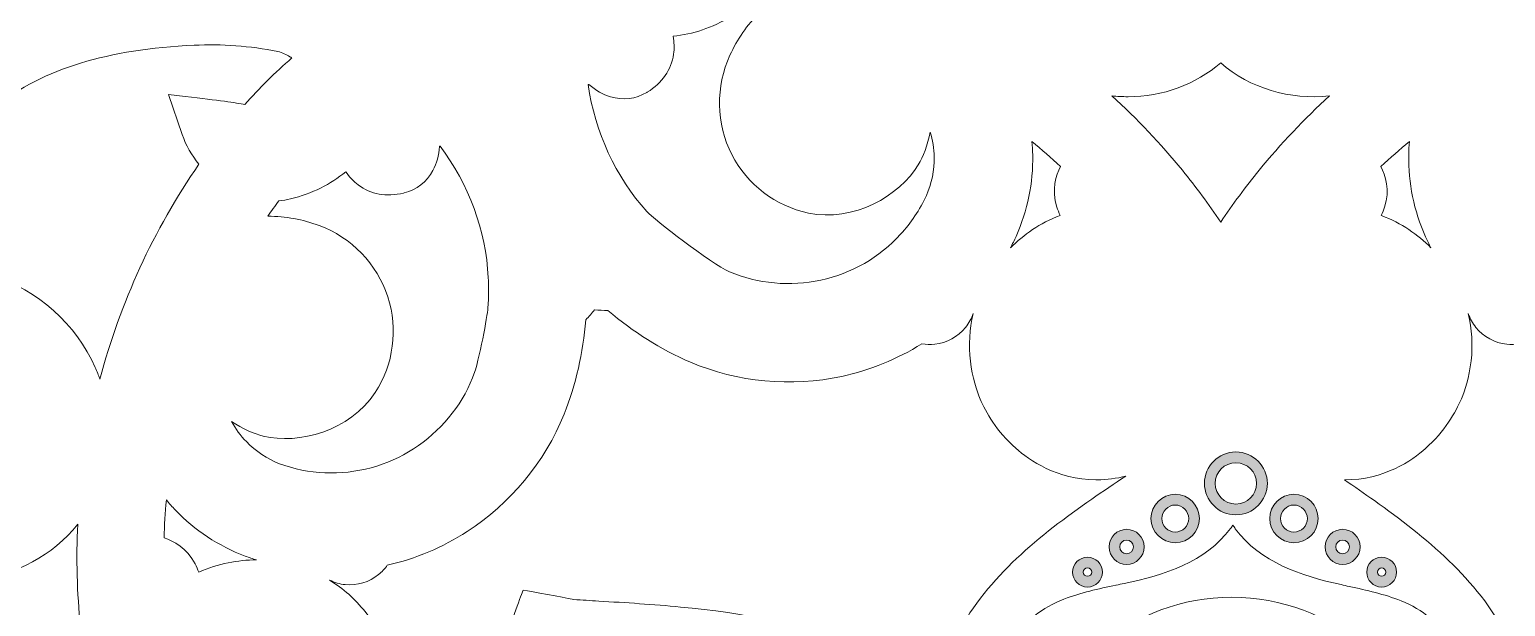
# Model space of a CAD drawing. Header units: millimetres. Extents: x -880 to 1612, y -870 to 417.
# Drawn here: x -61 to 76.4, y 217.3 to 271 of the extents above; entities that cross this region are included whole.
import ezdxf

# ---------------------------------------------------------------- set-up
doc = ezdxf.new("R2010")
doc.units = ezdxf.units.MM
doc.header["$MEASUREMENT"] = 0
doc.layers.add('engraving', color=7, linetype='Continuous')
doc.layers.add('Layer 5', color=7, linetype='Continuous')

# ---------------------------------------------------------------- blocks, each defined once
blk = doc.blocks.new('block 5')
at = {"layer": 'engraving'}
h = blk.add_hatch(color=2, dxfattribs=at)
h.dxf.hatch_style = 2
edge = h.paths.add_edge_path()
edge.add_spline(control_points=[(56.68, 223.2), (55.44, 223.2), (54.43, 224.21), (54.43, 225.45), (54.43, 226.69), (55.44, 227.71), (56.68, 227.71), (57.93, 227.71), (58.94, 226.69), (58.94, 225.45), (58.94, 224.21), (57.93, 223.2), (56.68, 223.2)], knot_values=[0, 0, 0, 0, 1, 1, 1, 2, 2, 2, 3, 3, 3, 4, 4, 4, 4], degree=3, periodic=1)
edge = h.paths.add_edge_path()
edge.add_spline(control_points=[(56.68, 226.71), (55.99, 226.71), (55.43, 226.14), (55.43, 225.45), (55.43, 224.76), (55.99, 224.2), (56.68, 224.2), (57.37, 224.2), (57.94, 224.76), (57.94, 225.45), (57.94, 226.14), (57.37, 226.71), (56.68, 226.71)], knot_values=[0, 0, 0, 0, 1, 1, 1, 2, 2, 2, 3, 3, 3, 4, 4, 4, 4], degree=3, periodic=1)
h = blk.add_hatch(color=2, dxfattribs=at)
h.dxf.hatch_style = 2
edge = h.paths.add_edge_path()
edge.add_spline(control_points=[(61.21, 221.18), (60.31, 221.18), (59.58, 221.92), (59.58, 222.82), (59.58, 223.72), (60.31, 224.45), (61.21, 224.45), (62.11, 224.45), (62.85, 223.72), (62.85, 222.82), (62.85, 221.92), (62.11, 221.18), (61.21, 221.18)], knot_values=[0, 0, 0, 0, 1, 1, 1, 2, 2, 2, 3, 3, 3, 4, 4, 4, 4], degree=3, periodic=1)
edge = h.paths.add_edge_path()
edge.add_spline(control_points=[(61.21, 223.45), (60.86, 223.45), (60.58, 223.17), (60.58, 222.82), (60.58, 222.47), (60.86, 222.18), (61.21, 222.18), (61.56, 222.18), (61.85, 222.47), (61.85, 222.82), (61.85, 223.17), (61.56, 223.45), (61.21, 223.45)], knot_values=[0, 0, 0, 0, 1, 1, 1, 2, 2, 2, 3, 3, 3, 4, 4, 4, 4], degree=3, periodic=1)
h = blk.add_hatch(color=2, dxfattribs=at)
h.dxf.hatch_style = 2
edge = h.paths.add_edge_path()
edge.add_spline(control_points=[(64.85, 219.08), (64.08, 219.08), (63.46, 219.7), (63.46, 220.47), (63.46, 221.23), (64.08, 221.86), (64.85, 221.86), (65.62, 221.86), (66.24, 221.23), (66.24, 220.47), (66.24, 219.7), (65.62, 219.08), (64.85, 219.08)], knot_values=[0, 0, 0, 0, 1, 1, 1, 2, 2, 2, 3, 3, 3, 4, 4, 4, 4], degree=3, periodic=1)
edge = h.paths.add_edge_path()
edge.add_spline(control_points=[(64.85, 220.86), (64.64, 220.86), (64.46, 220.68), (64.46, 220.47), (64.46, 220.26), (64.64, 220.08), (64.85, 220.08), (65.06, 220.08), (65.24, 220.26), (65.24, 220.47), (65.24, 220.68), (65.06, 220.86), (64.85, 220.86)], knot_values=[0, 0, 0, 0, 1, 1, 1, 2, 2, 2, 3, 3, 3, 4, 4, 4, 4], degree=3, periodic=1)
at = {"layer": 'engraving', "lineweight": 0}
for points in [[(56.68, 223.2), (55.44, 223.2), (54.43, 224.21), (54.43, 225.45), (54.43, 226.69), (55.44, 227.71), (56.68, 227.71), (57.93, 227.71), (58.94, 226.69), (58.94, 225.45), (58.94, 224.21), (57.93, 223.2), (56.68, 223.2)], [(56.68, 226.71), (55.99, 226.71), (55.43, 226.14), (55.43, 225.45), (55.43, 224.76), (55.99, 224.2), (56.68, 224.2), (57.37, 224.2), (57.94, 224.76), (57.94, 225.45), (57.94, 226.14), (57.37, 226.71), (56.68, 226.71)], [(61.21, 221.18), (60.31, 221.18), (59.58, 221.92), (59.58, 222.82), (59.58, 223.72), (60.31, 224.45), (61.21, 224.45), (62.11, 224.45), (62.85, 223.72), (62.85, 222.82), (62.85, 221.92), (62.11, 221.18), (61.21, 221.18)], [(61.21, 223.45), (60.86, 223.45), (60.58, 223.17), (60.58, 222.82), (60.58, 222.47), (60.86, 222.18), (61.21, 222.18), (61.56, 222.18), (61.85, 222.47), (61.85, 222.82), (61.85, 223.17), (61.56, 223.45), (61.21, 223.45)], [(64.85, 219.08), (64.08, 219.08), (63.46, 219.7), (63.46, 220.47), (63.46, 221.23), (64.08, 221.86), (64.85, 221.86), (65.62, 221.86), (66.24, 221.23), (66.24, 220.47), (66.24, 219.7), (65.62, 219.08), (64.85, 219.08)], [(64.85, 220.86), (64.64, 220.86), (64.46, 220.68), (64.46, 220.47), (64.46, 220.26), (64.64, 220.08), (64.85, 220.08), (65.06, 220.08), (65.24, 220.26), (65.24, 220.47), (65.24, 220.68), (65.06, 220.86), (64.85, 220.86)]]:
    blk.add_open_spline(points, degree=3, knots=[0, 0, 0, 0, 1, 1, 1, 2, 2, 2, 3, 3, 3, 4, 4, 4, 4], dxfattribs=at)
blk = doc.blocks.new('block 6')
at = {"layer": 'engraving'}
h = blk.add_hatch(color=2, dxfattribs=at)
h.dxf.hatch_style = 2
edge = h.paths.add_edge_path()
edge.add_spline(control_points=[(45.64, 223.2), (44.4, 223.2), (43.38, 224.21), (43.38, 225.45), (43.38, 226.69), (44.4, 227.71), (45.64, 227.71), (46.88, 227.71), (47.89, 226.69), (47.89, 225.45), (47.89, 224.21), (46.88, 223.2), (45.64, 223.2)], knot_values=[0, 0, 0, 0, 1, 1, 1, 2, 2, 2, 3, 3, 3, 4, 4, 4, 4], degree=3, periodic=1)
edge = h.paths.add_edge_path()
edge.add_spline(control_points=[(45.64, 226.71), (44.95, 226.71), (44.38, 226.14), (44.38, 225.45), (44.38, 224.76), (44.95, 224.2), (45.64, 224.2), (46.33, 224.2), (46.89, 224.76), (46.89, 225.45), (46.89, 226.14), (46.33, 226.71), (45.64, 226.71)], knot_values=[0, 0, 0, 0, 1, 1, 1, 2, 2, 2, 3, 3, 3, 4, 4, 4, 4], degree=3, periodic=1)
h = blk.add_hatch(color=2, dxfattribs=at)
h.dxf.hatch_style = 2
edge = h.paths.add_edge_path()
edge.add_spline(control_points=[(41.11, 221.18), (40.21, 221.18), (39.48, 221.92), (39.48, 222.82), (39.48, 223.72), (40.21, 224.45), (41.11, 224.45), (42.01, 224.45), (42.74, 223.72), (42.74, 222.82), (42.74, 221.92), (42.01, 221.18), (41.11, 221.18)], knot_values=[0, 0, 0, 0, 1, 1, 1, 2, 2, 2, 3, 3, 3, 4, 4, 4, 4], degree=3, periodic=1)
edge = h.paths.add_edge_path()
edge.add_spline(control_points=[(41.11, 223.45), (40.76, 223.45), (40.47, 223.17), (40.47, 222.82), (40.47, 222.47), (40.76, 222.18), (41.11, 222.18), (41.46, 222.18), (41.74, 222.47), (41.74, 222.82), (41.74, 223.17), (41.46, 223.45), (41.11, 223.45)], knot_values=[0, 0, 0, 0, 1, 1, 1, 2, 2, 2, 3, 3, 3, 4, 4, 4, 4], degree=3, periodic=1)
h = blk.add_hatch(color=2, dxfattribs=at)
h.dxf.hatch_style = 2
edge = h.paths.add_edge_path()
edge.add_spline(control_points=[(37.47, 219.08), (36.71, 219.08), (36.08, 219.7), (36.08, 220.47), (36.08, 221.23), (36.71, 221.86), (37.47, 221.86), (38.24, 221.86), (38.86, 221.23), (38.86, 220.47), (38.86, 219.7), (38.24, 219.08), (37.47, 219.08)], knot_values=[0, 0, 0, 0, 1, 1, 1, 2, 2, 2, 3, 3, 3, 4, 4, 4, 4], degree=3, periodic=1)
edge = h.paths.add_edge_path()
edge.add_spline(control_points=[(37.47, 220.86), (37.26, 220.86), (37.08, 220.68), (37.08, 220.47), (37.08, 220.26), (37.26, 220.08), (37.47, 220.08), (37.69, 220.08), (37.86, 220.26), (37.86, 220.47), (37.86, 220.68), (37.69, 220.86), (37.47, 220.86)], knot_values=[0, 0, 0, 0, 1, 1, 1, 2, 2, 2, 3, 3, 3, 4, 4, 4, 4], degree=3, periodic=1)
at = {"layer": 'engraving', "lineweight": 0}
for points in [[(45.64, 223.2), (44.4, 223.2), (43.38, 224.21), (43.38, 225.45), (43.38, 226.69), (44.4, 227.71), (45.64, 227.71), (46.88, 227.71), (47.89, 226.69), (47.89, 225.45), (47.89, 224.21), (46.88, 223.2), (45.64, 223.2)], [(45.64, 226.71), (44.95, 226.71), (44.38, 226.14), (44.38, 225.45), (44.38, 224.76), (44.95, 224.2), (45.64, 224.2), (46.33, 224.2), (46.89, 224.76), (46.89, 225.45), (46.89, 226.14), (46.33, 226.71), (45.64, 226.71)], [(41.11, 221.18), (40.21, 221.18), (39.48, 221.92), (39.48, 222.82), (39.48, 223.72), (40.21, 224.45), (41.11, 224.45), (42.01, 224.45), (42.74, 223.72), (42.74, 222.82), (42.74, 221.92), (42.01, 221.18), (41.11, 221.18)], [(41.11, 223.45), (40.76, 223.45), (40.47, 223.17), (40.47, 222.82), (40.47, 222.47), (40.76, 222.18), (41.11, 222.18), (41.46, 222.18), (41.74, 222.47), (41.74, 222.82), (41.74, 223.17), (41.46, 223.45), (41.11, 223.45)], [(37.47, 219.08), (36.71, 219.08), (36.08, 219.7), (36.08, 220.47), (36.08, 221.23), (36.71, 221.86), (37.47, 221.86), (38.24, 221.86), (38.86, 221.23), (38.86, 220.47), (38.86, 219.7), (38.24, 219.08), (37.47, 219.08)], [(37.47, 220.86), (37.26, 220.86), (37.08, 220.68), (37.08, 220.47), (37.08, 220.26), (37.26, 220.08), (37.47, 220.08), (37.69, 220.08), (37.86, 220.26), (37.86, 220.47), (37.86, 220.68), (37.69, 220.86), (37.47, 220.86)]]:
    blk.add_open_spline(points, degree=3, knots=[0, 0, 0, 0, 1, 1, 1, 2, 2, 2, 3, 3, 3, 4, 4, 4, 4], dxfattribs=at)
blk = doc.blocks.new('block 4')
at = {"layer": 'engraving'}
h = blk.add_hatch(color=2, dxfattribs=at)
h.dxf.hatch_style = 2
edge = h.paths.add_edge_path()
edge.add_spline(control_points=[(51.28, 225.8), (49.67, 225.8), (48.36, 227.12), (48.36, 228.73), (48.36, 230.34), (49.67, 231.65), (51.28, 231.65), (52.9, 231.65), (54.21, 230.34), (54.21, 228.73), (54.21, 227.12), (52.9, 225.8), (51.28, 225.8)], knot_values=[0, 0, 0, 0, 1, 1, 1, 2, 2, 2, 3, 3, 3, 4, 4, 4, 4], degree=3, periodic=1)
edge = h.paths.add_edge_path()
edge.add_spline(control_points=[(51.28, 230.65), (50.22, 230.65), (49.36, 229.79), (49.36, 228.73), (49.36, 227.67), (50.22, 226.8), (51.28, 226.8), (52.35, 226.8), (53.21, 227.67), (53.21, 228.73), (53.21, 229.79), (52.35, 230.65), (51.28, 230.65)], knot_values=[0, 0, 0, 0, 1, 1, 1, 2, 2, 2, 3, 3, 3, 4, 4, 4, 4], degree=3, periodic=1)
at = {"layer": 'engraving', "lineweight": 0}
for points in [[(51.28, 225.8), (49.67, 225.8), (48.36, 227.12), (48.36, 228.73), (48.36, 230.34), (49.67, 231.65), (51.28, 231.65), (52.9, 231.65), (54.21, 230.34), (54.21, 228.73), (54.21, 227.12), (52.9, 225.8), (51.28, 225.8)], [(51.28, 230.65), (50.22, 230.65), (49.36, 229.79), (49.36, 228.73), (49.36, 227.67), (50.22, 226.8), (51.28, 226.8), (52.35, 226.8), (53.21, 227.67), (53.21, 228.73), (53.21, 229.79), (52.35, 230.65), (51.28, 230.65)]]:
    blk.add_open_spline(points, degree=3, knots=[0, 0, 0, 0, 1, 1, 1, 2, 2, 2, 3, 3, 3, 4, 4, 4, 4], dxfattribs=at)
at = {"layer": 'engraving'}
for name in ['block 6', 'block 5']:
    blk.add_blockref(name, (0, 0), dxfattribs=at)
blk = doc.blocks.new('block 3')
at = {"layer": 'engraving'}
blk.add_blockref('block 4', (0, 0), dxfattribs=at)
blk = doc.blocks.new('block 2')
at = {"layer": 'engraving'}
blk.add_blockref('block 3', (0, 0), dxfattribs=at)

msp = doc.modelspace()

# ---------------------------------------------------------------- linework, layer by layer
at = {"layer": 'Layer 5', "lineweight": 0}
for points, knots in [([(-1.11, 270.36), (0.71, 270.51), (2.53, 271.13), (4.32, 272.2), (4.63, 272.39), (4.92, 272.61), (5.2, 272.86), (5.78, 272.76), (6.36, 272.66), (6.94, 272.55), (5.79, 271.4), (4.86, 270.05), (4.19, 268.58), (2.84, 265.67), (2.9, 262.22), (4.36, 259.33), (5.81, 256.52), (8.41, 254.54), (11.49, 253.89), (15.68, 253.01), (19.98, 255.49), (21.72, 258.39), (22.16, 259.12), (22.6, 260.21), (22.83, 261.43), (23.06, 260.67), (23.19, 259.89), (23.2, 259.11), (23.23, 257.88), (22.97, 256.61), (22.48, 255.53), (21.86, 254.19), (21.05, 252.97), (20.07, 251.91), (18.13, 249.77), (15.49, 248.26), (12.64, 247.65), (9.81, 247.03), (6.79, 247.3), (4.14, 248.42), (2.38, 249.19), (-2.92, 253.37), (-3.54, 254.02), (-6.47, 257.27), (-8.39, 261.44), (-9.01, 265.84), (-8.99, 265.84), (-8.96, 265.85), (-8.94, 265.85), (-8.32, 265.31), (-7.63, 264.91), (-6.94, 264.71), (-5.77, 264.36), (-4.57, 264.5), (-3.55, 265.12), (-3.55, 265.12), (-3.51, 265.14), (-3.51, 265.14), (-2.1, 266.02), (-1.27, 267.21), (-1.06, 268.67), (-0.98, 269.22), (-1, 269.79), (-1.11, 270.36)], [0, 0, 0, 0, 1, 1, 1, 2, 2, 2, 3, 3, 3, 4, 4, 4, 5, 5, 5, 6, 6, 6, 7, 7, 7, 8, 8, 8, 9, 9, 9, 10, 10, 10, 11, 11, 11, 12, 12, 12, 13, 13, 13, 14, 14, 14, 15, 15, 15, 16, 16, 16, 17, 17, 17, 18, 18, 18, 19, 19, 19, 20, 20, 20, 21, 21, 21, 21]), ([(-64.4, 263.69), (-64.4, 263.69), (-64.25, 263.8), (-64.25, 263.8), (-59.63, 267.33), (-53.73, 269.15), (-45.7, 269.51), (-43.13, 269.63), (-40.51, 269.44), (-37.9, 268.94), (-37.47, 268.8), (-37.1, 268.63), (-36.79, 268.44), (-36.79, 268.44), (-36.7, 268.39), (-36.7, 268.39), (-36.67, 268.37), (-36.63, 268.35), (-36.59, 268.33), (-38.17, 266.96), (-39.64, 265.51), (-40.97, 263.99), (-41.8, 264.16), (-43.37, 264.38), (-46.51, 264.74), (-46.51, 264.74), (-48.09, 264.92), (-48.09, 264.92), (-48.09, 264.92), (-46.8, 261.19), (-46.8, 261.19), (-46.46, 260.2), (-45.93, 259.26), (-45.24, 258.44), (-49.48, 252.28), (-52.57, 245.57), (-54.46, 238.42), (-54.59, 238.78), (-54.73, 239.15), (-54.89, 239.52), (-56.68, 243.53), (-60.26, 246.74), (-64.44, 248.11), (-66.02, 248.66), (-67.71, 248.93), (-69.43, 248.93), (-72, 248.93), (-74.63, 248.32), (-77.07, 247.12), (-77.16, 247.08), (-77.25, 247.03), (-77.35, 246.98), (-74.16, 252.1), (-68.05, 261.2), (-64.4, 263.69)], [0, 0, 0, 0, 1, 1, 1, 2, 2, 2, 3, 3, 3, 4, 4, 4, 5, 5, 5, 6, 6, 6, 7, 7, 7, 8, 8, 8, 9, 9, 9, 10, 10, 10, 11, 11, 11, 12, 12, 12, 13, 13, 13, 14, 14, 14, 15, 15, 15, 16, 16, 16, 17, 17, 17, 18, 18, 18, 18]), ([(39.73, 264.8), (40.23, 264.75), (40.74, 264.72), (41.24, 264.72), (44.47, 264.72), (47.56, 265.86), (49.87, 267.87), (52.6, 265.5), (56.31, 264.38), (60.01, 264.8), (57.66, 262.66), (55.46, 260.34), (53.44, 257.87), (52.19, 256.33), (50.99, 254.71), (49.87, 253.05), (48.76, 254.71), (47.56, 256.33), (46.3, 257.87), (44.28, 260.34), (42.09, 262.66), (39.73, 264.8)], [0, 0, 0, 0, 1, 1, 1, 2, 2, 2, 3, 3, 3, 4, 4, 4, 5, 5, 5, 6, 6, 6, 7, 7, 7, 7]), ([(-27.66, 246.1), (-28.66, 249.15), (-31.06, 251.63), (-34.06, 252.73), (-35.58, 253.3), (-37.19, 253.59), (-38.82, 253.59), (-38.82, 253.59), (-38.82, 253.59), (-38.83, 253.59), (-38.49, 254.08), (-38.15, 254.57), (-37.81, 255.04), (-37.44, 255.06), (-37.07, 255.11), (-36.73, 255.2), (-36.73, 255.2), (-36.73, 255.2), (-36.73, 255.2), (-34.7, 255.71), (-32.98, 256.56), (-31.58, 257.74), (-31.25, 257.26), (-30.86, 256.84), (-30.42, 256.51), (-29.24, 255.63), (-27.82, 255.37), (-26.19, 255.75), (-26.19, 255.75), (-26.14, 255.76), (-26.14, 255.76), (-24.99, 256.04), (-24.04, 256.79), (-23.46, 257.86), (-23.12, 258.5), (-22.91, 259.26), (-22.86, 260.09), (-22.84, 260.1), (-22.82, 260.12), (-22.8, 260.13), (-20.12, 256.58), (-18.54, 252.27), (-18.31, 247.88), (-18.26, 247.05), (-18.27, 246.15), (-18.34, 245.04), (-18.42, 244.37), (-19.08, 240.29), (-19.77, 238.54), (-20.86, 235.86), (-22.81, 233.52), (-25.26, 231.95), (-27.69, 230.37), (-30.63, 229.58), (-33.53, 229.71), (-34.96, 229.77), (-36.38, 230.06), (-37.75, 230.56), (-38.88, 230.99), (-39.97, 231.71), (-40.83, 232.61), (-41.37, 233.16), (-41.83, 233.8), (-42.2, 234.5), (-41.17, 233.79), (-40.09, 233.33), (-39.26, 233.13), (-35.98, 232.31), (-31.19, 233.6), (-28.85, 237.18), (-27.12, 239.82), (-26.69, 243.07), (-27.66, 246.1)], [0, 0, 0, 0, 1, 1, 1, 2, 2, 2, 3, 3, 3, 4, 4, 4, 5, 5, 5, 6, 6, 6, 7, 7, 7, 8, 8, 8, 9, 9, 9, 10, 10, 10, 11, 11, 11, 12, 12, 12, 13, 13, 13, 14, 14, 14, 15, 15, 15, 16, 16, 16, 17, 17, 17, 18, 18, 18, 19, 19, 19, 20, 20, 20, 21, 21, 21, 22, 22, 22, 23, 23, 23, 24, 24, 24, 24]), ([(32.3, 260.55), (33.21, 259.8), (34.1, 259.02), (34.95, 258.22), (34.54, 257.4), (34.11, 256.06), (34.61, 254.45), (34.7, 254.18), (34.8, 253.92), (34.93, 253.67), (34.93, 253.67), (34.92, 253.67), (34.92, 253.67), (33.04, 252.94), (31.51, 251.87), (30.3, 250.65), (30.48, 251), (30.66, 251.36), (30.82, 251.72), (31.9, 254.13), (32.42, 256.67), (32.37, 259.29), (32.37, 259.71), (32.34, 260.13), (32.3, 260.55)], [0, 0, 0, 0, 1, 1, 1, 2, 2, 2, 3, 3, 3, 4, 4, 4, 5, 5, 5, 6, 6, 6, 7, 7, 7, 8, 8, 8, 8]), ([(68.94, 251.68), (69.1, 251.34), (69.27, 251), (69.44, 250.66), (68.23, 251.88), (66.71, 252.94), (64.84, 253.66), (64.83, 253.66), (64.82, 253.67), (64.81, 253.67), (64.94, 253.92), (65.05, 254.18), (65.13, 254.45), (65.64, 256.05), (65.2, 257.39), (64.79, 258.22), (65.65, 259.02), (66.53, 259.8), (67.44, 260.55), (67.4, 260.13), (67.38, 259.72), (67.37, 259.3), (67.32, 256.68), (67.85, 254.12), (68.94, 251.68)], [0, 0, 0, 0, 1, 1, 1, 2, 2, 2, 3, 3, 3, 4, 4, 4, 5, 5, 5, 6, 6, 6, 7, 7, 7, 8, 8, 8, 8]), ([(-70.19, 174.34), (-68.72, 176.61), (-67.66, 179.11), (-67.06, 181.76), (-66.73, 181.99), (-66.43, 182.27), (-66.18, 182.58), (-65.47, 183.45), (-65.13, 184.59), (-65.25, 185.7), (-65.3, 186.2), (-65.44, 186.69), (-65.66, 187.13), (-64.88, 185.87), (-63.89, 184.75), (-62.71, 183.81), (-61.52, 182.86), (-60.35, 182.29), (-59.58, 181.97), (-58.34, 181.47), (-56.37, 180.91), (-53.98, 181.07), (-52.31, 181.17), (-49.12, 181.73), (-46.56, 184.35), (-44.27, 186.63), (-43.08, 190.01), (-43.44, 193.17), (-43.53, 194.41), (-43.9, 195.65), (-44.49, 196.77), (-44.49, 196.77), (-41.55, 195.61), (-41.55, 195.61), (-41.55, 195.61), (-42.71, 198.54), (-42.71, 198.54), (-41.59, 197.96), (-40.36, 197.59), (-39.11, 197.49), (-35.95, 197.14), (-32.57, 198.33), (-30.3, 200.61), (-27.67, 203.18), (-27.11, 206.35), (-27.02, 208.01), (-26.86, 210.42), (-27.42, 212.41), (-27.92, 213.65), (-28.23, 214.41), (-28.81, 215.58), (-29.77, 216.79), (-30.7, 217.96), (-31.82, 218.94), (-33.08, 219.72), (-32.63, 219.5), (-32.14, 219.35), (-31.64, 219.3), (-30.52, 219.19), (-29.39, 219.53), (-28.53, 220.23), (-28.21, 220.49), (-27.94, 220.78), (-27.71, 221.11), (-25.05, 221.72), (-22.56, 222.77), (-20.29, 224.24), (-16.26, 226.84), (-13.05, 230.71), (-11.25, 235.16), (-10.16, 237.92), (-9.48, 240.88), (-9.23, 243.95), (-8.94, 244.25), (-8.67, 244.57), (-8.41, 244.89), (-8, 244.85), (-7.58, 244.82), (-7.17, 244.81), (-4.82, 242.81), (-2.24, 241.2), (0.5, 240.01), (4.9, 238.14), (9.9, 237.67), (14.59, 238.69), (17.23, 239.26), (19.74, 240.28), (22.05, 241.72), (22.44, 241.65), (22.85, 241.64), (23.25, 241.68), (24.36, 241.79), (25.41, 242.36), (26.11, 243.23), (26.43, 243.62), (26.67, 244.06), (26.83, 244.53), (26.49, 243.08), (26.4, 241.6), (26.57, 240.1), (26.74, 238.58), (27.16, 237.35), (27.48, 236.58), (28, 235.36), (29, 233.57), (30.81, 231.99), (32.04, 230.9), (34.64, 229.06), (38.25, 229.06), (38.25, 229.06), (38.38, 229.06), (38.38, 229.06), (39.27, 229.06), (40.17, 229.18), (41.04, 229.41), (39.98, 228.7), (38.91, 227.99), (37.86, 227.26), (33.05, 223.91), (28.2, 220.07), (25.38, 214.73), (23.91, 211.97), (23.13, 208.96), (23.04, 205.77), (21.39, 208.51), (19.23, 210.74), (16.6, 212.43), (11.52, 215.69), (5.42, 216.66), (-0.42, 217.22), (-2.95, 217.46), (-5.52, 217.62), (-8.03, 217.77), (-8.79, 217.82), (-9.57, 217.87), (-10.36, 217.92), (-10.36, 217.92), (-13.52, 218.52), (-14.65, 218.72), (-14.65, 218.72), (-15.07, 218.79), (-15.07, 218.79), (-15.07, 218.79), (-15.22, 218.39), (-15.22, 218.39), (-15.63, 217.32), (-16.73, 214.28), (-16.73, 214.28), (-17.07, 213.61), (-17.41, 212.94), (-17.75, 212.27), (-17.75, 212.27), (-17.78, 212.21), (-17.78, 212.21), (-18.92, 209.98), (-20.09, 207.69), (-21.18, 205.38), (-23.67, 200.07), (-25.95, 194.32), (-25.73, 188.29), (-25.61, 185.17), (-24.79, 182.17), (-23.27, 179.36), (-26.06, 180.91), (-29.05, 181.76), (-32.17, 181.91), (-38.2, 182.2), (-43.97, 179.98), (-49.31, 177.54), (-51.62, 176.48), (-53.94, 175.34), (-56.18, 174.22), (-56.86, 173.88), (-57.56, 173.53), (-58.27, 173.19), (-58.27, 173.19), (-62.35, 171.67), (-63.88, 171.23), (-63.88, 171.23), (-64.36, 171.1), (-64.36, 171.1), (-64.36, 171.1), (-64.24, 170.61), (-64.24, 170.61), (-63.87, 169.06), (-63.19, 164.75), (-63.19, 164.75), (-63.14, 163.98), (-63.1, 163.21), (-63.07, 162.45), (-63.07, 162.45), (-63.05, 162.12), (-63.05, 162.12), (-63.05, 162.12), (-63.05, 162.12), (-63.05, 162.12), (-62.92, 159.73), (-62.79, 157.26), (-62.59, 154.82), (-62.09, 148.98), (-61.19, 142.86), (-57.98, 137.75), (-56.32, 135.1), (-54.11, 132.92), (-51.39, 131.24), (-54.58, 131.19), (-57.6, 130.43), (-60.38, 129), (-65.74, 126.23), (-69.63, 121.43), (-73.03, 116.65), (-73.38, 116.16), (-73.73, 115.66), (-74.08, 115.16), (-74.08, 115.16), (-74.5, 114.66), (-75.16, 113.88), (-75.05, 114.48), (-75, 115.07), (-75, 115.67), (-74.96, 119.35), (-76.81, 121.99), (-77.91, 123.23), (-79.51, 125.05), (-81.3, 126.05), (-82.54, 126.58), (-83.3, 126.9), (-84.53, 127.32), (-86.06, 127.49), (-87.55, 127.66), (-89.04, 127.56), (-90.47, 127.22), (-90, 127.38), (-89.56, 127.63), (-89.17, 127.95), (-88.3, 128.65), (-87.73, 129.7), (-87.62, 130.81), (-87.58, 131.21), (-87.59, 131.62), (-87.67, 132.01), (-86.22, 134.31), (-85.2, 136.82), (-84.63, 139.46), (-83.62, 144.15), (-84.09, 149.16), (-85.96, 153.58), (-87.14, 156.31), (-88.75, 158.88), (-90.75, 161.23), (-90.76, 161.64), (-90.79, 162.05), (-90.84, 162.47), (-90.51, 162.73), (-90.2, 163), (-89.9, 163.28), (-86.82, 163.53), (-83.86, 164.21), (-81.08, 165.32), (-76.65, 167.11), (-72.78, 170.31), (-70.19, 174.34)], [0, 0, 0, 0, 1, 1, 1, 2, 2, 2, 3, 3, 3, 4, 4, 4, 5, 5, 5, 6, 6, 6, 7, 7, 7, 8, 8, 8, 9, 9, 9, 10, 10, 10, 11, 11, 11, 12, 12, 12, 13, 13, 13, 14, 14, 14, 15, 15, 15, 16, 16, 16, 17, 17, 17, 18, 18, 18, 19, 19, 19, 20, 20, 20, 21, 21, 21, 22, 22, 22, 23, 23, 23, 24, 24, 24, 25, 25, 25, 26, 26, 26, 27, 27, 27, 28, 28, 28, 29, 29, 29, 30, 30, 30, 31, 31, 31, 32, 32, 32, 33, 33, 33, 34, 34, 34, 35, 35, 35, 36, 36, 36, 37, 37, 37, 38, 38, 38, 39, 39, 39, 40, 40, 40, 41, 41, 41, 42, 42, 42, 43, 43, 43, 44, 44, 44, 45, 45, 45, 46, 46, 46, 47, 47, 47, 48, 48, 48, 49, 49, 49, 50, 50, 50, 51, 51, 51, 52, 52, 52, 53, 53, 53, 54, 54, 54, 55, 55, 55, 56, 56, 56, 57, 57, 57, 58, 58, 58, 59, 59, 59, 60, 60, 60, 61, 61, 61, 62, 62, 62, 63, 63, 63, 64, 64, 64, 65, 65, 65, 66, 66, 66, 67, 67, 67, 68, 68, 68, 69, 69, 69, 70, 70, 70, 71, 71, 71, 72, 72, 72, 73, 73, 73, 74, 74, 74, 75, 75, 75, 76, 76, 76, 77, 77, 77, 78, 78, 78, 79, 79, 79, 80, 80, 80, 81, 81, 81, 82, 82, 82, 83, 83, 83, 84, 84, 84, 85, 85, 85, 86, 86, 86, 87, 87, 87, 87]), ([(68.92, 231.97), (70.74, 233.56), (71.74, 235.36), (72.27, 236.59), (72.59, 237.36), (73.01, 238.59), (73.18, 240.12), (73.35, 241.61), (73.25, 243.1), (72.91, 244.53), (73.07, 244.06), (73.32, 243.62), (73.63, 243.23), (74.34, 242.36), (75.38, 241.79), (76.49, 241.68), (76.89, 241.64), (77.3, 241.65), (77.7, 241.72), (80, 240.28), (82.51, 239.26), (85.15, 238.69), (89.84, 237.67), (94.85, 238.14), (99.27, 240.02), (101.99, 241.2), (104.57, 242.81), (106.92, 244.81), (107.33, 244.82), (107.74, 244.85), (108.16, 244.89), (108.42, 244.57), (108.69, 244.25), (108.97, 243.95), (109.22, 240.88), (109.9, 237.92), (111, 235.13), (112.79, 230.71), (116, 226.84), (120.03, 224.25), (122.3, 222.77), (124.8, 221.72), (127.45, 221.12), (127.68, 220.78), (127.96, 220.49), (128.27, 220.23), (129.14, 219.53), (130.27, 219.19), (131.39, 219.3), (131.89, 219.35), (132.38, 219.5), (132.82, 219.72), (131.56, 218.94), (130.44, 217.95), (129.5, 216.77), (128.55, 215.57), (127.97, 214.4), (127.66, 213.63), (127.16, 212.4), (126.6, 210.43), (126.76, 208.04), (126.86, 206.37), (127.41, 203.18), (130.04, 200.62), (132.32, 198.33), (135.7, 197.14), (138.85, 197.49), (140.1, 197.59), (141.33, 197.96), (142.46, 198.55), (142.46, 198.55), (141.3, 195.61), (141.3, 195.61), (141.3, 195.61), (144.23, 196.77), (144.23, 196.77), (143.65, 195.65), (143.28, 194.42), (143.18, 193.17), (142.83, 190.01), (144.02, 186.63), (146.3, 184.36), (148.87, 181.73), (152.04, 181.17), (153.7, 181.08), (156.12, 180.92), (158.1, 181.48), (159.34, 181.98), (160.1, 182.29), (161.27, 182.87), (162.48, 183.82), (163.65, 184.76), (164.63, 185.88), (165.41, 187.14), (165.19, 186.69), (165.04, 186.2), (164.99, 185.7), (164.88, 184.58), (165.22, 183.44), (165.93, 182.58), (166.18, 182.26), (166.48, 181.99), (166.8, 181.76), (167.41, 179.11), (168.46, 176.62), (169.93, 174.35), (172.53, 170.31), (176.4, 167.1), (180.85, 165.31), (183.61, 164.21), (186.57, 163.53), (189.64, 163.28), (189.94, 163), (190.26, 162.73), (190.58, 162.47), (190.54, 162.05), (190.51, 161.64), (190.49, 161.23), (188.5, 158.88), (186.89, 156.3), (185.7, 153.55), (183.83, 149.16), (183.36, 144.16), (184.38, 139.47), (184.94, 136.83), (185.96, 134.32), (187.41, 132.01), (187.34, 131.61), (187.32, 131.21), (187.37, 130.81), (187.48, 129.69), (188.05, 128.65), (188.92, 127.94), (189.3, 127.63), (189.75, 127.39), (190.21, 127.22), (188.77, 127.57), (187.29, 127.66), (185.79, 127.49), (184.27, 127.31), (183.04, 126.89), (182.27, 126.57), (181.05, 126.05), (179.25, 125.05), (177.68, 123.25), (176.57, 122), (174.7, 119.35), (174.75, 115.69), (174.75, 115.07), (174.8, 114.46), (174.91, 113.86), (174.57, 114.36), (174.24, 114.85), (173.89, 115.34), (170.54, 120.16), (166.71, 125), (161.37, 127.83), (158.61, 129.29), (155.6, 130.07), (152.41, 130.16), (155.14, 131.81), (157.38, 133.97), (159.07, 136.6), (162.33, 141.68), (163.3, 147.78), (163.85, 153.62), (164.1, 156.16), (164.26, 158.74), (164.41, 161.24), (164.46, 162), (164.51, 162.78), (164.56, 163.56), (164.56, 163.56), (165.29, 167.85), (165.68, 169.4), (165.68, 169.4), (165.8, 169.88), (165.8, 169.88), (165.8, 169.88), (165.32, 170.02), (165.32, 170.02), (163.79, 170.48), (159.72, 172.04), (159.72, 172.04), (159.02, 172.39), (158.32, 172.75), (157.63, 173.1), (155.41, 174.23), (153.12, 175.4), (150.82, 176.48), (145.51, 178.98), (139.76, 181.25), (133.73, 181.03), (130.61, 180.92), (127.61, 180.09), (124.8, 178.58), (126.34, 181.37), (127.2, 184.36), (127.35, 187.48), (127.63, 193.51), (125.42, 199.28), (122.98, 204.62), (121.92, 206.93), (120.77, 209.24), (119.66, 211.49), (119.32, 212.17), (118.97, 212.87), (118.62, 213.58), (118.62, 213.58), (117.56, 216.62), (117.16, 217.69), (117.16, 217.69), (117.02, 218.09), (117.02, 218.09), (117.02, 218.09), (116.59, 218.02), (116.59, 218.02), (115.47, 217.84), (112.28, 217.27), (112.28, 217.27), (111.53, 217.23), (110.78, 217.19), (110.05, 217.15), (110.05, 217.15), (109.96, 217.15), (109.96, 217.15), (107.47, 217.02), (104.89, 216.89), (102.35, 216.67), (96.51, 216.18), (90.39, 215.28), (85.28, 212.07), (82.63, 210.41), (80.45, 208.19), (78.77, 205.48), (78.71, 208.67), (77.96, 211.68), (76.53, 214.46), (73.76, 219.83), (68.96, 223.72), (64.18, 227.12), (63.25, 227.77), (62.32, 228.42), (61.38, 229.06), (65.07, 229.04), (67.69, 230.87), (68.92, 231.97)], [0, 0, 0, 0, 1, 1, 1, 2, 2, 2, 3, 3, 3, 4, 4, 4, 5, 5, 5, 6, 6, 6, 7, 7, 7, 8, 8, 8, 9, 9, 9, 10, 10, 10, 11, 11, 11, 12, 12, 12, 13, 13, 13, 14, 14, 14, 15, 15, 15, 16, 16, 16, 17, 17, 17, 18, 18, 18, 19, 19, 19, 20, 20, 20, 21, 21, 21, 22, 22, 22, 23, 23, 23, 24, 24, 24, 25, 25, 25, 26, 26, 26, 27, 27, 27, 28, 28, 28, 29, 29, 29, 30, 30, 30, 31, 31, 31, 32, 32, 32, 33, 33, 33, 34, 34, 34, 35, 35, 35, 36, 36, 36, 37, 37, 37, 38, 38, 38, 39, 39, 39, 40, 40, 40, 41, 41, 41, 42, 42, 42, 43, 43, 43, 44, 44, 44, 45, 45, 45, 46, 46, 46, 47, 47, 47, 48, 48, 48, 49, 49, 49, 50, 50, 50, 51, 51, 51, 52, 52, 52, 53, 53, 53, 54, 54, 54, 55, 55, 55, 56, 56, 56, 57, 57, 57, 58, 58, 58, 59, 59, 59, 60, 60, 60, 61, 61, 61, 62, 62, 62, 63, 63, 63, 64, 64, 64, 65, 65, 65, 66, 66, 66, 67, 67, 67, 68, 68, 68, 69, 69, 69, 70, 70, 70, 71, 71, 71, 72, 72, 72, 73, 73, 73, 74, 74, 74, 75, 75, 75, 76, 76, 76, 77, 77, 77, 78, 78, 78, 79, 79, 79, 80, 80, 80, 81, 81, 81, 82, 82, 82, 82]), ([(-40.94, 221.96), (-40.59, 221.83), (-40.23, 221.71), (-39.87, 221.6), (-39.88, 221.6), (-39.89, 221.6), (-39.9, 221.6), (-41.6, 221.6), (-43.42, 221.27), (-45.24, 220.46), (-45.25, 220.46), (-45.26, 220.46), (-45.26, 220.45), (-45.35, 220.72), (-45.46, 220.98), (-45.59, 221.23), (-46.37, 222.72), (-47.61, 223.36), (-48.49, 223.65), (-48.46, 224.82), (-48.38, 226), (-48.27, 227.18), (-48.01, 226.85), (-47.73, 226.54), (-47.44, 226.24), (-45.62, 224.35), (-43.44, 222.91), (-40.94, 221.96)], [0, 0, 0, 0, 1, 1, 1, 2, 2, 2, 3, 3, 3, 4, 4, 4, 5, 5, 5, 6, 6, 6, 7, 7, 7, 8, 8, 8, 9, 9, 9, 9]), ([(-65.87, 219.93), (-62.27, 220.17), (-58.86, 222.01), (-56.53, 224.92), (-56.68, 221.75), (-56.59, 218.55), (-56.27, 215.38), (-56.07, 213.4), (-55.78, 211.41), (-55.39, 209.45), (-57.36, 209.83), (-59.34, 210.13), (-61.32, 210.33), (-63.49, 210.55), (-65.67, 210.66), (-67.85, 210.66), (-68.86, 210.66), (-69.86, 210.63), (-70.87, 210.59), (-67.95, 212.91), (-66.12, 216.32), (-65.87, 219.93)], [0, 0, 0, 0, 1, 1, 1, 2, 2, 2, 3, 3, 3, 4, 4, 4, 5, 5, 5, 6, 6, 6, 7, 7, 7, 7]), ([(50.78, 224.52), (50.86, 224.62), (50.93, 224.73), (51.01, 224.84), (51.08, 224.73), (51.15, 224.62), (51.23, 224.51), (53.55, 221.35), (57.33, 220.14), (61.07, 219.3), (61.33, 219.24), (61.58, 219.19), (61.84, 219.13), (63.45, 218.78), (65.12, 218.41), (66.66, 217.8), (68.67, 216.99), (70.26, 215.56), (71.56, 214.26), (75.67, 210.15), (77.49, 205.32), (76.77, 200.54), (74.4, 201.2), (72.01, 201.77), (69.58, 202.25), (68.11, 211.24), (60.29, 218.13), (50.89, 218.13), (41.63, 218.13), (33.9, 211.44), (32.27, 202.64), (29.81, 202.21), (27.37, 201.68), (24.95, 201.07), (24.38, 205.77), (26.26, 210.48), (30.34, 214.48), (31.65, 215.76), (33.27, 217.18), (35.28, 217.96), (36.83, 218.56), (38.5, 218.91), (40.12, 219.25), (40.12, 219.25), (40.15, 219.25), (40.15, 219.25), (40.4, 219.3), (40.64, 219.36), (40.88, 219.41), (44.64, 220.21), (48.43, 221.38), (50.78, 224.52)], [0, 0, 0, 0, 1, 1, 1, 2, 2, 2, 3, 3, 3, 4, 4, 4, 5, 5, 5, 6, 6, 6, 7, 7, 7, 8, 8, 8, 9, 9, 9, 10, 10, 10, 11, 11, 11, 12, 12, 12, 13, 13, 13, 14, 14, 14, 15, 15, 15, 16, 16, 16, 17, 17, 17, 17])]:
    msp.add_open_spline(points, degree=3, knots=knots, dxfattribs=at)

# ---------------------------------------------------------------- block references
at = {"layer": 'engraving'}
msp.add_blockref('block 2', (0, 0), dxfattribs=at)

doc.saveas('drawing.dxf')
